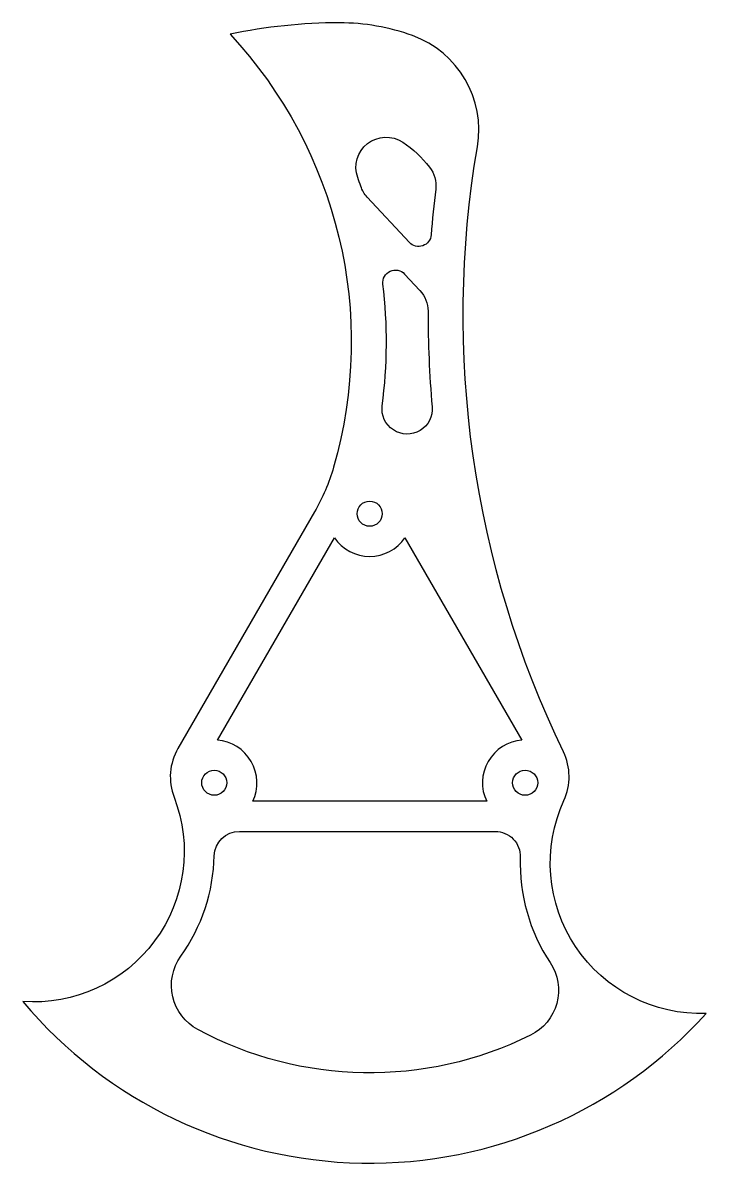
# Model space of a CAD drawing. Header units: inches. Extents: x -1.73 to 1.68, y -2.44 to 3.25.
import ezdxf

# ---------------------------------------------------------------- set-up
doc = ezdxf.new("R2010")
doc.units = ezdxf.units.IN
doc.header["$MEASUREMENT"] = 0

msp = doc.modelspace()

# ---------------------------------------------------------------- linework, layer by layer
for points in [[(0.5363, 2.6287, 0.362617), (0.2137, 3.1825, 0.087118), (-0.1507, 3.2465, 0.052408), (-0.6954, 3.1893, -0.263547), (-0.1797, 1.0322, -0.060794), (-0.2746, 0.8092), (-0.9547, -0.3689, 0.22665), (-0.9737, -0.6127, -0.549613), (-1.7271, -1.6305, 0.455726), (1.6755, -1.6899, -0.557537), (0.9672, -0.6286, 0.223437), (0.9646, -0.3859, -0.155946)], [(-0.0596, 2.4756, -0.722371), (0.1646, 2.6513, -0.080205), (0.2979, 2.528, -0.198914), (0.3287, 2.4174, 0.011039), (0.3061, 2.19, -0.653181), (0.198, 2.1522), (-0.0119, 2.3776, -0.106445), (-0.0443, 2.4318, 0.004787)], [(0.311, 1.3334, -1.116323), (0.0625, 1.3386, 0.062735), (0.066, 1.9448, -0.725725), (0.1738, 1.9948), (0.2505, 1.9125, -0.190663), (0.2907, 1.8098, 0.023047)], [(0.5825, -0.6325), (-0.5825, -0.6325, 0.528647), (-0.7581, -0.3283), (-0.1756, 0.6806, 0.528647), (0.1756, 0.6806), (0.7581, -0.3283, 0.528647)], [(-0.9407, -1.4049, 0.14984), (-0.7738, -0.9044, -0.407087), (-0.6489, -0.7825), (0.6248, -0.7825, -0.423658), (0.7498, -0.9115, 0.155256), (0.8985, -1.4366, -0.45106), (0.8008, -1.7985, -0.243089), (-0.8557, -1.7701, -0.451406)]]:
    msp.add_lwpolyline(points, format="xyb", close=True)
for centre in [(0, 0.8003), (-0.774, -0.5402), (0.774, -0.5402)]:
    msp.add_circle(centre, 0.0625)

doc.saveas('drawing.dxf')
